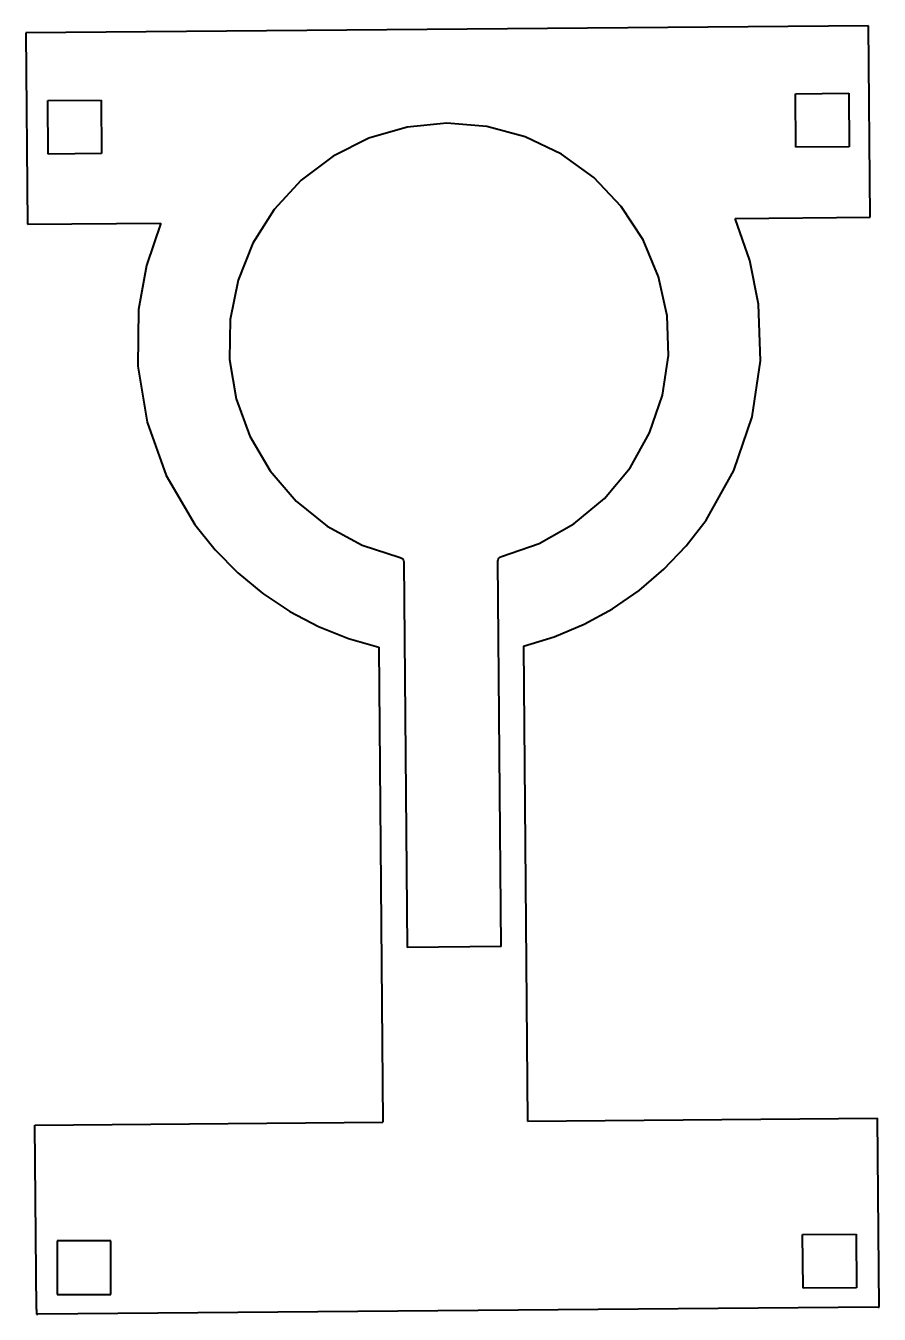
# Model space of a CAD drawing. Header units: inches. Extents: x 16 to 108, y 620 to 760.
import ezdxf

# ---------------------------------------------------------------- set-up
doc = ezdxf.new("R2010")
doc.units = ezdxf.units.IN
doc.header["$MEASUREMENT"] = 0
doc.layers.add('Visible', color=7, linetype='Continuous', lineweight=40)

msp = doc.modelspace()

# ---------------------------------------------------------------- linework, layer by layer
at = {"layer": 'Visible'}
for p, q in [((106.98, 759.81, -364.36), (15.58, 759.04, -364.36)), ((107.15, 739.04, -364.36), (106.98, 759.81, -364.36)), ((99.05, 752.44, -364.36), (104.85, 752.49, -364.36)), ((99.1, 746.64, -364.36), (99.05, 752.44, -364.36)), ((104.85, 752.49, -364.36), (104.9, 746.69, -364.36)), ((17.96, 751.69, -364.36), (23.76, 751.74, -364.36)), ((18.01, 745.89, -364.36), (17.96, 751.69, -364.36)), ((23.76, 751.74, -364.36), (23.81, 745.94, -364.36)), ((104.9, 746.69, -364.36), (99.1, 746.64, -364.36)), ((23.81, 745.94, -364.36), (18.01, 745.89, -364.36)), ((15.75, 738.28, -364.36), (30.22, 738.4, -364.36)), ((92.51, 738.92, -364.36), (107.15, 739.04, -364.36)), ((56.58, 701.66, -364.36), (56.93, 659.84, -364.36)), ((67.13, 659.93, -364.36), (66.78, 701.74, -364.36)), ((53.87, 692.41, -364.36), (54.3, 640.87, -364.36)), ((69.58, 692.53, -364.36), (70.01, 641, -364.36)), ((67.13, 659.93, -364.36), (56.93, 659.84, -364.36)), ((16.58, 640.55, -364.36), (54.3, 640.87, -364.36)), ((16.74, 620.55, -364.36), (16.58, 640.55, -364.36)), ((70.01, 641, -364.36), (107.97, 641.32, -364.36)), ((108.15, 620.82, -364.36), (107.97, 641.32, -364.36)), ((19, 628, -364.36), (19, 622.2, -364.36)), ((24.8, 628, -364.36), (19, 628, -364.36)), ((24.8, 622.2, -364.36), (24.8, 628, -364.36)), ((99.83, 628.68, -364.36), (105.63, 628.73, -364.36)), ((99.88, 622.88, -364.36), (99.83, 628.68, -364.36)), ((105.63, 628.73, -364.36), (105.68, 622.93, -364.36)), ((19, 622.2, -364.36), (24.8, 622.2, -364.36)), ((105.68, 622.93, -364.36), (99.88, 622.88, -364.36)), ((108.02, 620.82, -364.36), (16.88, 620.05, -364.36)), ((108.02, 620.82, -364.36), (108.15, 620.82, -364.36)), ((16.75, 620.05, -364.36), (16.88, 620.05, -364.36))]:
    msp.add_line(p, q, dxfattribs=at)
for points in [[(15.58, 759.04, -364.36), (15.75, 738.28, -364.36)], [(67.16, 702.23, -364.36), (71.25, 703.64, -364.36), (75.02, 705.77, -364.36), (78.35, 708.54, -364.36), (81.12, 711.87, -364.36), (83.24, 715.65, -364.36), (84.65, 719.75, -364.36), (85.29, 724.03, -364.36), (85.14, 728.36, -364.36), (84.22, 732.59, -364.36), (82.54, 736.59, -364.36), (80.17, 740.21, -364.36), (77.18, 743.35, -364.36), (73.67, 745.89, -364.36), (69.76, 747.76, -364.36), (65.58, 748.89, -364.36), (61.26, 749.25, -364.36), (56.95, 748.81, -364.36), (52.79, 747.61, -364.36), (48.92, 745.67, -364.36), (45.46, 743.07, -364.36), (42.53, 739.88, -364.36), (40.22, 736.22, -364.36), (38.62, 732.2, -364.36), (37.76, 727.95, -364.36), (37.69, 723.62, -364.36), (38.41, 719.35, -364.36), (39.88, 715.28, -364.36), (42.07, 711.54, -364.36), (44.89, 708.26, -364.36), (48.26, 705.54, -364.36), (52.07, 703.48, -364.36), (56.19, 702.14, -364.36)], [(30.22, 738.4, -364.36), (28.69, 733.8, -364.36), (27.82, 729.02, -364.36), (27.72, 722.88, -364.36), (28.73, 716.82, -364.36), (30.82, 711.03, -364.36), (33.93, 705.72, -364.36), (36.12, 702.97, -364.36), (38.58, 700.47, -364.36), (41.29, 698.23, -364.36), (44.21, 696.28, -364.36), (47.32, 694.65, -364.36), (50.59, 693.35, -364.36), (53.87, 692.41, -364.36)], [(69.58, 692.53, -364.36), (72.9, 693.53, -364.36), (76.14, 694.89, -364.36), (79.22, 696.57, -364.36), (82.12, 698.57, -364.36), (84.79, 700.86, -364.36), (87.21, 703.41, -364.36), (89.36, 706.2, -364.36), (92.37, 711.56, -364.36), (94.36, 717.38, -364.36), (95.27, 723.46, -364.36), (95.06, 729.6, -364.36), (94.12, 734.35, -364.36), (92.51, 738.92, -364.36)], [(16.74, 620.55, -364.36), (16.75, 620.05, -364.36)]]:
    msp.add_polyline3d(points, dxfattribs=at)
at = {"layer": 'Visible', "extrusion": (3.99854e-16, 0, -1)}
msp.add_arc((-56.08, 701.65, 364.36), 0.5, 102.814, 179.5181, dxfattribs=at)
at = {"layer": 'Visible', "extrusion": (4.53847e-16, 0, -1)}
msp.add_arc((-67.28, 701.75, 364.36), 0.5, 359.5181, 76.2223, dxfattribs=at)

doc.saveas('drawing.dxf')
